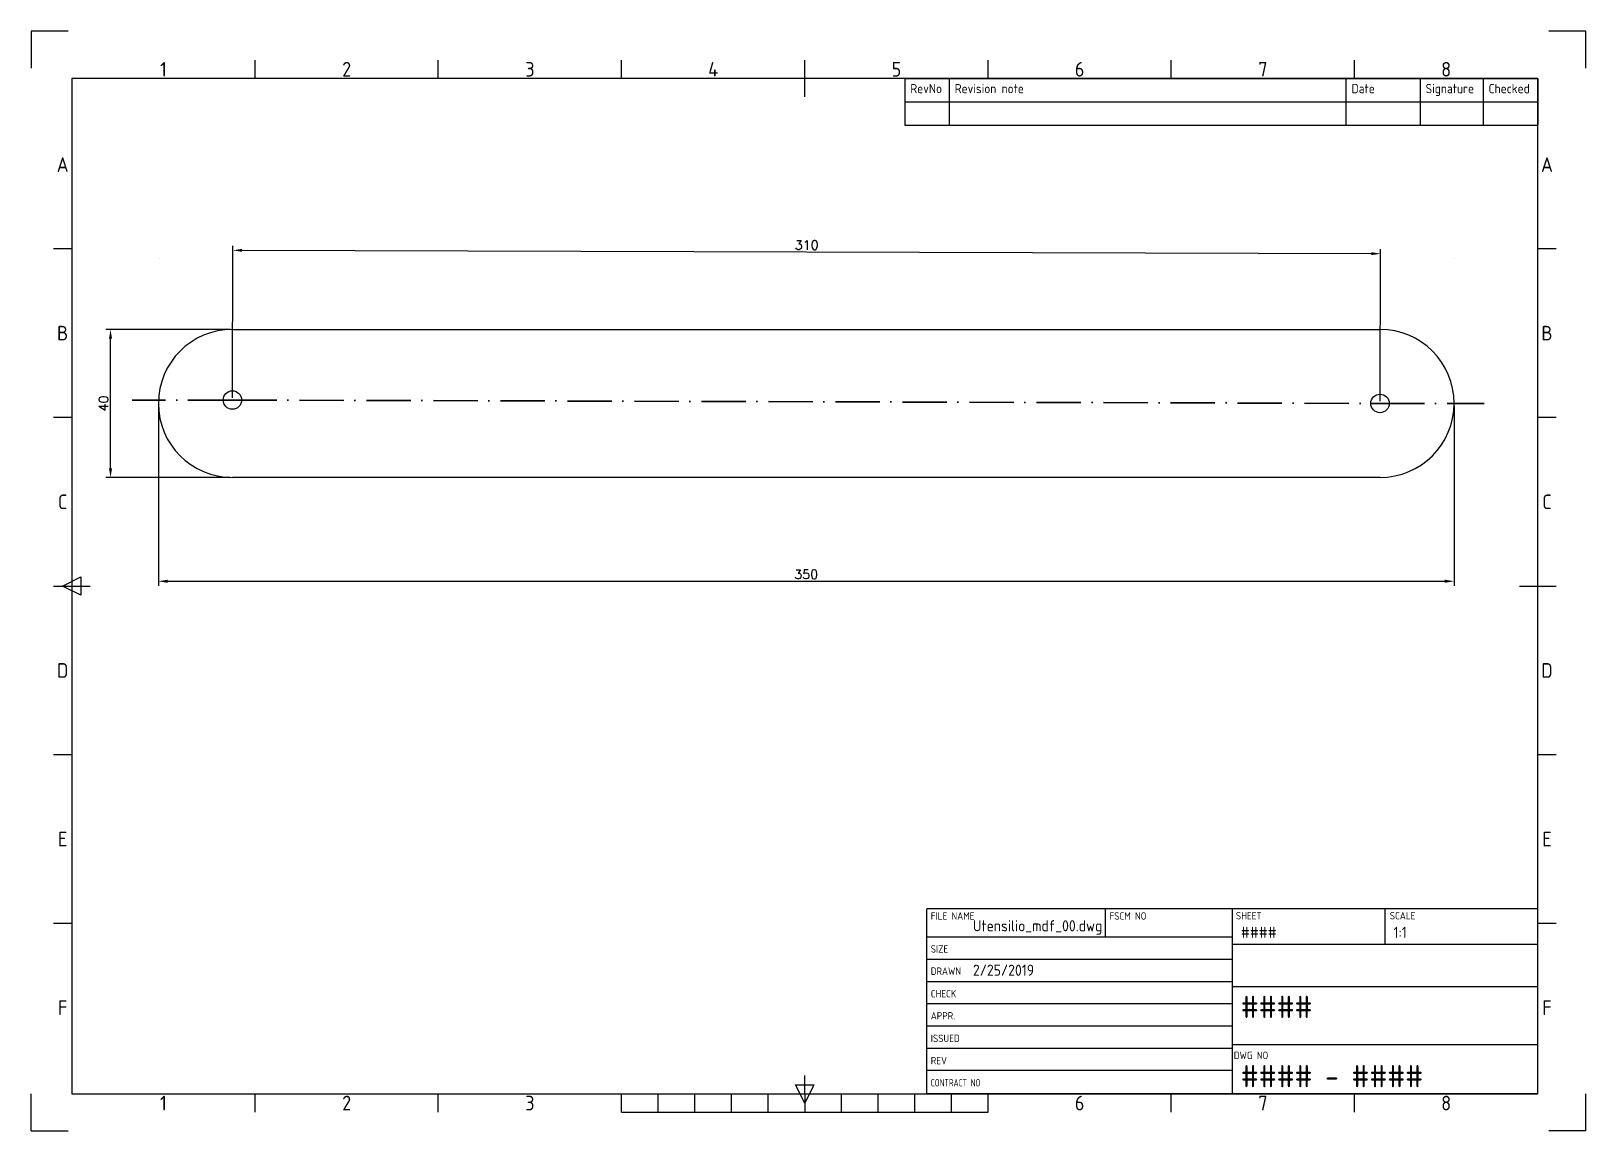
# Paper-space layout 'ISO A3 Title Block' of a CAD drawing. Header units: millimetres. Extents: x 0 to 420, y 0 to 297.
import ezdxf
from ezdxf.enums import TextEntityAlignment as Align

# ---------------------------------------------------------------- set-up
doc = ezdxf.new("R2010")
doc.units = ezdxf.units.MM
doc.linetypes.add('ACAD_ISO10W100', pattern=[18, 12, -3, 0, -3])
doc.layers.add('cota', color=10, linetype='Continuous')
doc.layers.add('Title Block', color=7, linetype='Continuous')
doc.layers.add('Draw_01', color=7, linetype='ACAD_ISO10W100', lineweight=30)
doc.styles.add('ACISOTS', font='isocp.shx', dxfattribs={"height": 1})
doc.styles.add('ISO Proportional', font='isocp.shx')
doc.styles.get("Standard").update_dxf_attribs({"font": 'simplex.shx'})
doc.dimstyles.new('ISO-25', dxfattribs={"dimtxt": 2.5, "dimasz": 2.5, "dimexe": 1.25, "dimexo": 0.625, "dimtad": 1, "dimtxsty": 'Standard', "dimcen": 2.5, "dimadec": 0, "dimazin": 0, "dimtfac": 1, "dimtmove": 0, "dimatfit": 3, "dimfxl": 1, "dimarcsym": 0})

# ---------------------------------------------------------------- blocks, each defined once
blk = doc.blocks.new('*T3')
at = {"layer": 'Title Block', "color": 0, "lineweight": -2}
for p, q in [((0, 0), (12, 0)), ((0, 0), (0, -6.33)), ((12, 0), (119.19, 0)), ((12, 0), (12, -6.33)), ((119.19, 0), (139.19, 0)), ((119.19, 0), (119.19, -6.33)), ((139.19, 0), (156.21, 0)), ((139.19, 0), (139.19, -6.33)), ((156.21, 0), (171, 0)), ((156.21, 0), (156.21, -6.33)), ((171, 0), (171, -6.33)), ((0, -6.33), (12, -6.33)), ((0, -6.33), (0, -12.67)), ((12, -6.33), (119.19, -6.33)), ((12, -6.33), (12, -12.67)), ((119.19, -6.33), (139.19, -6.33)), ((119.19, -6.33), (119.19, -12.67)), ((139.19, -6.33), (156.21, -6.33)), ((139.19, -6.33), (139.19, -12.67)), ((156.21, -6.33), (171, -6.33)), ((156.21, -6.33), (156.21, -12.67)), ((171, -6.33), (171, -12.67)), ((0, -12.67), (12, -12.67)), ((12, -12.67), (119.19, -12.67)), ((119.19, -12.67), (139.19, -12.67)), ((139.19, -12.67), (156.21, -12.67)), ((156.21, -12.67), (171, -12.67))]:
    blk.add_line(p, q, dxfattribs=at)
at = {"layer": 'Title Block', "color": 0, "char_height": 2.5, "attachment_point": 1, "style": 'ISO Proportional'}
for s, insert, width in [('RevNo', (1.5, -1.5), 9), ('Revision note', (13.5, -1.5), 104.1871), ('Date', (120.69, -1.5), 17), ('Signature', (140.69, -1.5), 14.0204), ('Checked', (157.71, -1.5), 11.7925)]:
    blk.add_mtext(s, dxfattribs=dict(at, insert=insert, width=width))
blk = doc.blocks.new('Title Block')
at = {"layer": 'Title Block'}
for p, q in [((0, 297), (0, 287)), ((10, 297), (0, 297)), ((420, 297), (410, 297)), ((420, 287), (420, 297)), ((60.5, 284.23), (60.5, 289.18)), ((110, 284.23), (110, 289.18)), ((159.5, 284.23), (159.5, 289.18)), ((209, 279.28), (209, 289.18)), ((258.5, 284.23), (258.5, 289.18)), ((308, 284.23), (308, 289.18)), ((357.5, 284.23), (357.5, 289.18)), ((407, 284.23), (11, 284.23)), ((11, 284.23), (11, 10)), ((407, 10), (407, 284.23)), ((11, 238.19), (6.05, 238.19)), ((411.95, 238.19), (407, 238.19)), ((11, 192.66), (6.05, 192.66)), ((411.95, 192.66), (407, 192.66)), ((6.05, 147.12), (15.95, 147.12)), ((8.52, 147.12), (13.47, 149.59)), ((13.47, 144.64), (8.52, 147.12)), ((13.47, 149.59), (13.47, 144.64)), ((402.05, 147.12), (411.95, 147.12)), ((11, 101.58), (6.05, 101.58)), ((411.95, 101.58), (407, 101.58)), ((407, 60), (242, 60)), ((242, 10), (242, 60)), ((290.14, 60), (290.14, 52.38)), ((324.5, 10), (324.5, 60)), ((365.75, 50.35), (365.75, 60)), ((407, 10), (407, 60)), ((11, 56.03), (6.05, 56.03)), ((411.95, 56.03), (407, 56.03)), ((242, 52.38), (324.5, 52.38)), ((242, 46.38), (324.5, 46.38)), ((407, 50.35), (324.5, 50.35)), ((242, 40.38), (324.5, 40.38)), ((324.5, 39.01), (407, 39.01)), ((242, 34.38), (324.5, 34.38)), ((242, 28.38), (324.5, 28.38)), ((242, 22.38), (324.5, 22.38)), ((324.5, 23.29), (407, 23.29)), ((209, 10), (209, 14.95)), ((242, 16.38), (324.5, 16.38)), ((0, 0), (0, 10)), ((11, 10), (407, 10)), ((60.5, 5.05), (60.5, 10)), ((110, 5.05), (110, 10)), ((159.5, 5.05), (159.5, 10)), ((169.4, 5.05), (169.4, 10)), ((179.3, 5.05), (179.3, 10)), ((189.2, 5.05), (189.2, 10)), ((199.1, 5.05), (199.1, 10)), ((206.53, 12.47), (211.47, 12.47)), ((209, 7.52), (206.53, 12.47)), ((211.47, 12.47), (209, 7.52)), ((209, 10), (209, 5.05)), ((218.9, 5.05), (218.9, 10)), ((228.8, 5.05), (228.8, 10)), ((238.7, 5.05), (238.7, 10)), ((407, 10), (242, 10)), ((248.6, 5.05), (248.6, 10)), ((258.5, 5.05), (258.5, 10)), ((308, 5.05), (308, 10)), ((357.5, 5.05), (357.5, 10)), ((420, 0), (420, 10)), ((159.5, 5.05), (258.5, 5.05)), ((0, 0), (10, 0)), ((420, 0), (410, 0))]:
    blk.add_line(p, q, dxfattribs=at)
blk.add_blockref('*T3', (236, 284.23))
at = {"layer": 'Title Block', "style": 'ISO Proportional'}
for s, p in [('1', (35.75, 286.7)), ('2', (85.25, 286.7)), ('3', (134.75, 286.7)), ('4', (184.25, 286.7)), ('5', (233.75, 286.7)), ('6', (283.25, 286.7)), ('7', (332.75, 286.7)), ('8', (382.25, 286.7)), ('A', (8.52, 260.96)), ('A', (409.48, 260.96)), ('B', (8.52, 215.43)), ('B', (409.48, 215.43)), ('C', (8.52, 169.88)), ('C', (409.48, 169.88)), ('D', (8.52, 124.34)), ('D', (409.48, 124.34)), ('E', (8.52, 78.8)), ('E', (409.48, 78.8)), ('F', (8.52, 33.27)), ('F', (409.48, 33.27)), ('1', (35.75, 7.52)), ('2', (85.25, 7.52)), ('3', (134.75, 7.52)), ('6', (283.25, 7.52)), ('7', (332.75, 7.52)), ('8', (382.25, 7.52))]:
    blk.add_text(s, height=3.96, dxfattribs=at).set_placement(p, align=Align.MIDDLE)
at = {"layer": 'Title Block', "lineweight": 25, "style": 'ACISOTS'}
for s, p in [('FILE NAME', (243.03, 57.04)), ('FSCM NO', (291.3, 57.04)), ('SHEET', (325.45, 57.11)), ('SCALE', (367.03, 57.11)), ('SIZE', (243.03, 48.14)), ('DRAWN', (243.03, 42.14)), ('CHECK', (243.03, 36.05)), ('APPR.', (243.03, 30.08)), ('ISSUED', (243.03, 23.99)), ('REV', (243.03, 17.99))]:
    blk.add_text(s, height=2, dxfattribs=at).set_placement(p)
at = {"layer": 'Title Block', "lineweight": 25, "style": 'ACISOTS', "width": 0.683519}
blk.add_text('CONTRACT NO', height=2, dxfattribs=at).set_placement((243.03, 11.99))
at = {"layer": 'Title Block', "insert": (324.88, 21.41), "char_height": 2, "width": 8.8, "attachment_point": 1, "style": 'ACISOTS'}
blk.add_mtext('DWG NO', dxfattribs=at)
at = {"layer": 'Title Block', "lineweight": 35, "style": 'ACISOTS'}
for tag, p, height in [('FILE_NAME', (254.41, 53.9), 3), ('FSCM_NO', (293.68, 53.04), 3), ('SHEET', (326.77, 52.11), 3), ('SCALE', (368.02, 52.11), 3), ('SIZE', (254.7, 48.23), 3), ('DESIGN_ACTIVITY', (328.79, 43.14), 3.5), ('CHECK_DATE', (254.41, 41.9), 3), ('CHECK_DATE', (254.7, 36.14), 3), ('CHECKED_BY', (277.96, 36.14), 3), ('SHEETNAME', (326.77, 30.48), 6), ('APPROVAL_DATE', (254.7, 30.17), 3), ('APPROVED_BY', (277.96, 30.17), 3), ('ISSUE_DATE', (254.7, 24.08), 3), ('ISSUED_BY', (277.96, 24.08), 3), ('DRAWING_SUBTITLE', (328.79, 25.44), 3), ('REVISION', (254.7, 18.08), 3), ('SHEETNUMBER-NAME', (326.77, 11.76), 6), ('CONTRACT_NO', (254.7, 12.08), 3.5)]:
    blk.add_attdef(tag, p, '', height=height, dxfattribs=at)
blk = doc.blocks.new('*D5')
at = {"layer": 'cota', "color": 0, "lineweight": -2, "transparency": 16777216}
for p, q in [((34.38, 195.83), (34.38, 147.18)), ((384.38, 195.83), (384.38, 147.18)), ((36.88, 148.43), (381.88, 148.43))]:
    blk.add_line(p, q, dxfattribs=at)
at = {"layer": 'cota', "color": 0, "transparency": 16777216}
for points in [[(36.88, 148.85), (36.88, 148.01), (34.38, 148.43)], [(381.88, 148.85), (381.88, 148.01), (384.38, 148.43)]]:
    blk.add_solid(points, dxfattribs=at)
at = {"layer": 'Defpoints', "color": 0, "transparency": 16777216}
for p in [(34.38, 196.45), (384.38, 196.45), (384.38, 148.43)]:
    blk.add_point(p, dxfattribs=at)
at = {"layer": 'cota', "color": 0, "transparency": 16777216, "insert": (209.38, 150.3), "char_height": 2.5, "attachment_point": 5}
blk.add_mtext('350', dxfattribs=at)
blk = doc.blocks.new('*D6')
at = {"layer": 'cota', "color": 0, "lineweight": -2, "transparency": 16777216}
for p, q in [((53.76, 216.45), (20.21, 216.45)), ((21.46, 178.95), (21.46, 213.95)), ((53.76, 176.45), (20.21, 176.45))]:
    blk.add_line(p, q, dxfattribs=at)
at = {"layer": 'cota', "color": 0, "transparency": 16777216}
for points in [[(21.04, 213.95), (21.87, 213.95), (21.46, 216.45)], [(21.04, 178.95), (21.87, 178.95), (21.46, 176.45)]]:
    blk.add_solid(points, dxfattribs=at)
at = {"layer": 'Defpoints', "color": 0, "transparency": 16777216}
for p in [(21.46, 216.45), (54.38, 216.45), (54.38, 176.45)]:
    blk.add_point(p, dxfattribs=at)
at = {"layer": 'cota', "color": 0, "transparency": 16777216, "insert": (19.58, 196.45), "char_height": 2.5, "attachment_point": 5, "rotation": 90}
blk.add_mtext('40', dxfattribs=at)
blk = doc.blocks.new('*D9')
at = {"layer": 'cota', "color": 0, "lineweight": -2, "transparency": 16777216}
for p, q in [((54.39, 197.99), (54.51, 239.05)), ((57, 237.8), (362, 236.9)), ((364.39, 197.08), (364.51, 238.14))]:
    blk.add_line(p, q, dxfattribs=at)
at = {"layer": 'cota', "color": 0, "transparency": 16777216}
for points in [[(57.01, 238.21), (57, 237.38), (54.5, 237.8)], [(362.01, 237.31), (362, 236.48), (364.5, 236.89)]]:
    blk.add_solid(points, dxfattribs=at)
at = {"layer": 'Defpoints', "color": 0, "transparency": 16777216}
for p in [(364.5, 236.89), (54.38, 197.37), (364.38, 196.45)]:
    blk.add_point(p, dxfattribs=at)
at = {"layer": 'cota', "color": 0, "transparency": 16777216, "insert": (209.51, 239.22), "char_height": 2.5, "attachment_point": 5, "rotation": 359.8308}
blk.add_mtext('310', dxfattribs=at)

psp = doc.layouts.new('ISO A3 Title Block')

# ---------------------------------------------------------------- linework, layer by layer
for p, q in [((34.635, 235.66), (34.635, 235.66)), ((384.635, 235.66), (384.635, 235.66)), ((54.384, 216.454), (364.384, 216.454)), ((364.384, 176.454), (54.384, 176.454))]:
    psp.add_line(p, q)
for centre in [(54.384, 197.369), (364.384, 196.454)]:
    psp.add_circle(centre, 2.5)
for centre, start, end in [((54.384, 196.454), 90, 180), ((364.384, 196.454), 0, 90), ((54.384, 196.454), 180, 270), ((364.384, 196.454), 270, 0)]:
    psp.add_arc(centre, 20, start, end)
at = {"layer": 'Draw_01'}
for p, q in [((54.384, 197.369), (27.281, 197.369)), ((54.384, 197.369), (364.384, 196.454)), ((364.384, 196.454), (392.532, 196.454))]:
    psp.add_line(p, q, dxfattribs=at)

# ---------------------------------------------------------------- block references
ref = psp.add_blockref('Title Block', (0, 0))
ref.add_attrib('SHEETNAME', '####', (326.775, 30.475), dxfattribs={"layer": 'Title Block', "lineweight": 35, "height": 6, "style": 'ACISOTS'})
ref.add_attrib('SHEETNUMBER-NAME', '#### - ####', (326.775, 11.765), dxfattribs={"layer": 'Title Block', "lineweight": 35, "height": 6, "style": 'ACISOTS'})
ref.add_attrib('SCALE', '1:1', (368.025, 52.113), dxfattribs={"layer": 'Title Block', "lineweight": 35, "height": 3, "style": 'ACISOTS'})
ref.add_attrib('SHEET', '####', (326.775, 52.113), dxfattribs={"layer": 'Title Block', "lineweight": 35, "height": 3, "style": 'ACISOTS'})
ref.add_attrib('FILE_NAME', 'Utensilio_mdf_00.dwg', (254.412, 53.895), dxfattribs={"layer": 'Title Block', "lineweight": 35, "height": 3, "style": 'ACISOTS'})
ref.add_attrib('CHECK_DATE', '2/25/2019', (254.412, 41.895), dxfattribs={"layer": 'Title Block', "lineweight": 35, "height": 3, "style": 'ACISOTS'})

# ---------------------------------------------------------------- dimensions: what is measured, and where the dimension line sits
at = {"layer": 'cota'}
dim = psp.add_aligned_dim(p1=(54.384, 197.369), p2=(364.384, 196.454), distance=40.434, dimstyle='ISO-25', dxfattribs=at)
dim.commit()
dim.dimension.update_dxf_attribs({"geometry": '*D9', "text_midpoint": (209.509, 239.22)})
dim = psp.add_linear_dim(base=(21.455, 216.454), p1=(54.384, 176.454), p2=(54.384, 216.454), angle=90, dimstyle='ISO-25', dxfattribs=at)
dim.commit()
dim.dimension.update_dxf_attribs({"geometry": '*D6', "text_midpoint": (19.58, 196.454)})
dim = psp.add_linear_dim(base=(384.384, 148.429), p1=(34.384, 196.454), p2=(384.384, 196.454), dimstyle='ISO-25', dxfattribs=at)
dim.commit()
dim.dimension.update_dxf_attribs({"geometry": '*D5', "text_midpoint": (209.384, 148.429), "dimtype": 160})

doc.saveas('drawing.dxf')
